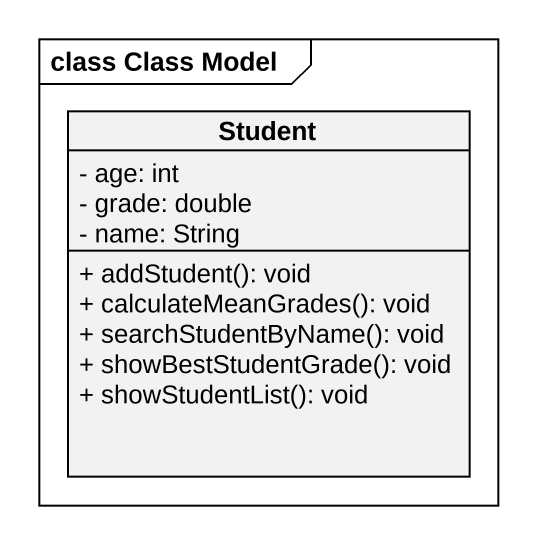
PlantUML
@startuml
mainframe class Class Model
hide circle
hide empty members
skinparam classAttributeIconSize 0
class Student {
  - age: int
  - grade: double
  - name: String
  + addStudent(): void
  + calculateMeanGrades(): void
  + searchStudentByName(): void
  + showBestStudentGrade(): void
  + showStudentList(): void
}
@enduml
